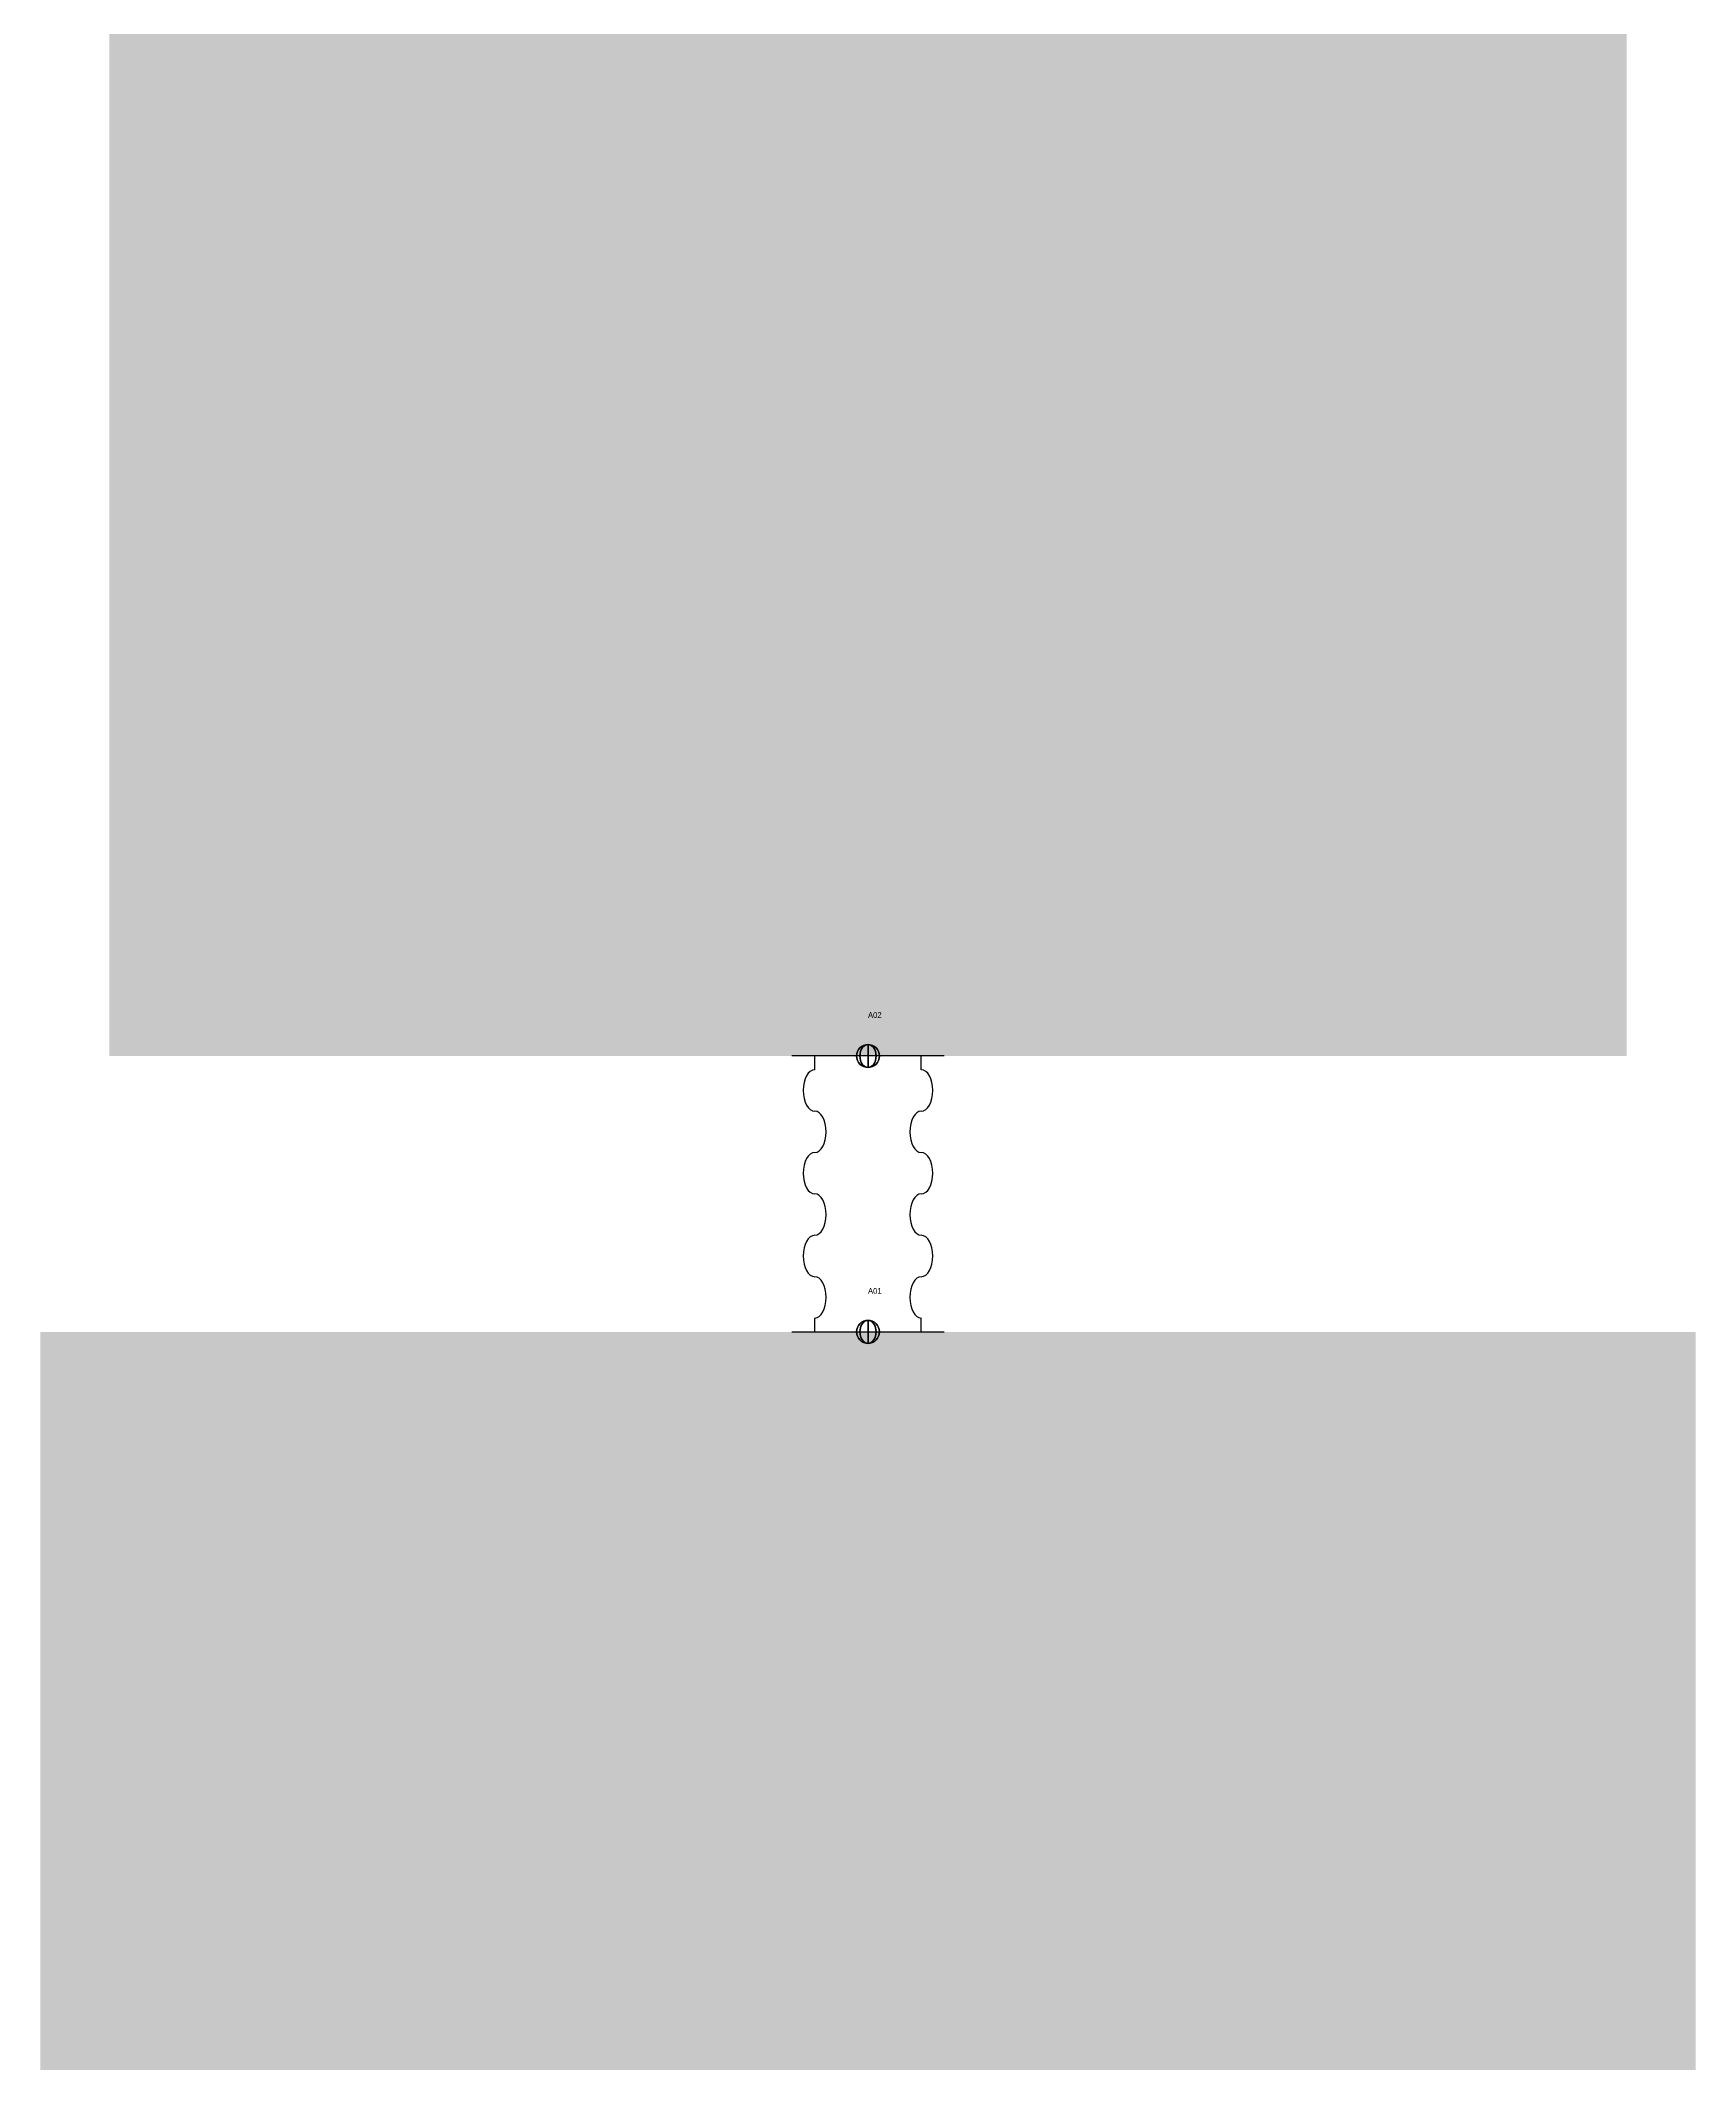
# Model space of a CAD drawing. Extents: x -24 to 438, y 72 to 424.
# Drawn here: x 84 to 156, y 160.2 to 248.2 of the extents above; entities that cross this region are included whole.
import ezdxf

# ---------------------------------------------------------------- set-up
doc = ezdxf.new("R2010")
doc.units = 0
doc.layers.get('0').update_dxf_attribs({"linetype": 'CONTINUOUS'})
for name, color, linetype in [('FLXJNT', 4, 'CONTINUOUS'), ('POINT', 5, 'CONTINUOUS'), ('PTATT', 7, 'CONTINUOUS'), ('RUN', 5, 'CONTINUOUS')]:
    doc.layers.add(name, color=color, linetype=linetype)

# ---------------------------------------------------------------- blocks, each defined once
blk = doc.blocks.new('RUN')
at = {"const_width": 1}
blk.add_lwpolyline([(0, 0), (1, 0)], dxfattribs=at)
at = {"flags": 9}
for tag, p in [('MAT', (0.349303, 0.182422)), ('SCH', (0.349303, 0.165755)), ('NOM', (0.349303, 0.149088))]:
    blk.add_attdef(tag, p, '', height=0.01, dxfattribs=at)
blk = doc.blocks.new('FLXJNT')
at = {"color": 0, "linetype": 'BYBLOCK'}
for p, q in [((0, 0.5), (0, -0.5)), ((1, -0.5), (1, 0.5)), ((0, 0.35), (0.05, 0.35)), ((0.95, 0.35), (1, 0.35)), ((0, -0.35), (0.05, -0.35)), ((0.95, -0.35), (1, -0.35))]:
    blk.add_line(p, q, dxfattribs=at)
for centre, start, end in [((0.275, 0.35), 0, 180), ((0.575, 0.35), 0, 180), ((0.875, 0.35), 0, 180), ((0.125, 0.35), 180, 0), ((0.425, 0.35), 180, 0), ((0.725, 0.35), 180, 0), ((0.125, -0.35), 0, 180), ((0.425, -0.35), 0, 180), ((0.725, -0.35), 0, 180), ((0.275, -0.35), 180, 0), ((0.575, -0.35), 180, 0), ((0.875, -0.35), 180, 0)]:
    blk.add_arc(centre, 0.075, start, end, dxfattribs=at)
blk = doc.blocks.new('POINT')
at = {"color": 0, "linetype": 'BYBLOCK'}
blk.add_circle((0, 0), 0.5, dxfattribs=at)
at = {"color": 0, "linetype": 'BYBLOCK', "extrusion": (1e-16, 0, -1)}
blk.add_circle((0, 0), 0.5, dxfattribs=at)
at = {"color": 0, "linetype": 'BYBLOCK', "extrusion": (0.707107, 0, 0.707107)}
blk.add_circle((0, 0), 0.5, dxfattribs=at)
at = {"color": 0, "linetype": 'BYBLOCK', "extrusion": (0.707107, 0, -0.707107)}
blk.add_circle((0, 0), 0.5, dxfattribs=at)
at = {"color": 0, "linetype": 'BYBLOCK', "extrusion": (-0.707107, 0, -0.707107)}
blk.add_circle((0, 0), 0.5, dxfattribs=at)
at = {"color": 0, "linetype": 'BYBLOCK', "extrusion": (-0.707107, 0, 0.707107)}
blk.add_circle((0, 0), 0.5, dxfattribs=at)
at = {"color": 0, "linetype": 'BYBLOCK', "extrusion": (1, 0, 1e-16)}
blk.add_circle((0, 0), 0.5, dxfattribs=at)
at = {"color": 0, "linetype": 'BYBLOCK', "extrusion": (-1, 0, -2e-16)}
blk.add_circle((0, 0), 0.5, dxfattribs=at)

msp = doc.modelspace()

# ---------------------------------------------------------------- block references
at = {"layer": 'FLXJNT', "xscale": 12, "yscale": 6.625, "zscale": 6.625, "rotation": 90}
msp.add_blockref('FLXJNT', (120, 192), dxfattribs=at)
at = {"layer": 'POINT'}
for p in [(120, 204), (120, 192)]:
    msp.add_blockref('POINT', p, dxfattribs=at)
at = {"layer": 'RUN', "yscale": 0.1, "zscale": 0.1, "rotation": 90}
for p, xscale in [((120, 204), 66), ((120, 120), 72)]:
    msp.add_blockref('RUN', p, dxfattribs=dict(at, xscale=xscale))

# ---------------------------------------------------------------- texts
at = {"layer": 'PTATT'}
for s, p in [('A02', (120, 205.65625)), ('A01', (120, 193.65625))]:
    msp.add_text(s, height=0.25, dxfattribs=at).set_placement(p)

doc.saveas('drawing.dxf')
